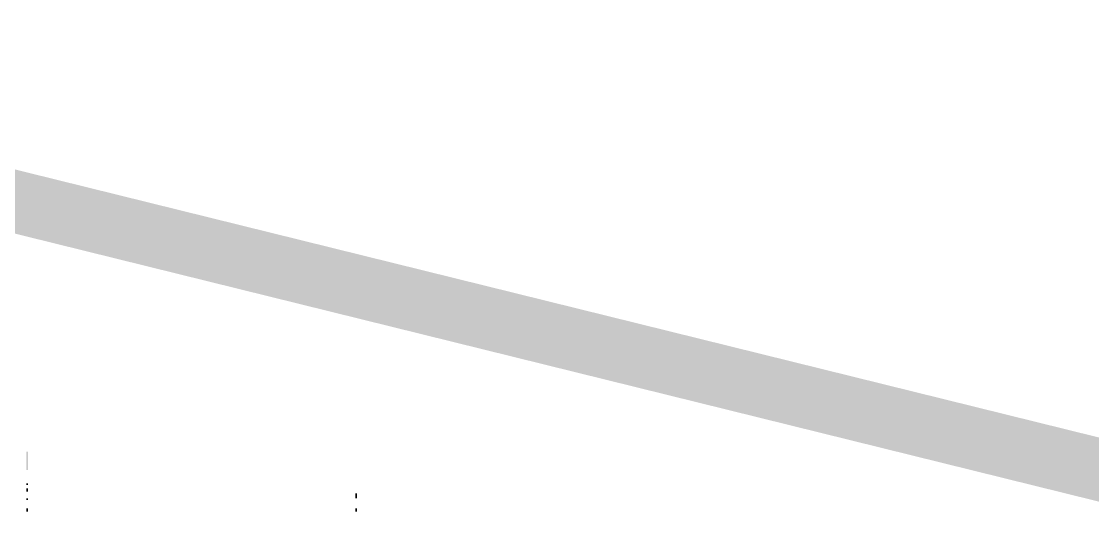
# Model space of a CAD drawing. Extents: x -12.3 to 50.3, y -6.1 to 14.
# Drawn here: x 9.701 to 14.361, y 6.735 to 8.87 of the extents above; entities that cross this region are included whole.
import ezdxf

# ---------------------------------------------------------------- set-up
doc = ezdxf.new("R2010")
doc.units = 0
doc.layers.get('0').update_dxf_attribs({"linetype": 'CONTINUOUS'})
doc.layers.add('1', color=1, linetype='CONTINUOUS')

msp = doc.modelspace()

# ---------------------------------------------------------------- linework, layer by layer
at = {"color": 7}
for points in [[(9.7227, 6.9998), (9.73, 6.9998), (9.7227, 6.9199), (9.73, 6.9199)], [(9.7227, 6.8618), (9.73, 6.8618), (9.7227, 6.8546), (9.73, 6.8546)], [(9.7227, 6.8401), (9.73, 6.8401), (9.7227, 6.8255), (9.73, 6.8255)], [(11.1532, 6.8183), (11.1605, 6.8183), (11.1532, 6.7965), (11.1605, 6.7965)], [(9.7227, 6.7965), (9.73, 6.7965), (9.7227, 6.7892), (9.73, 6.7892)], [(9.7227, 6.7529), (9.73, 6.7529), (9.7227, 6.7384), (9.73, 6.7384)], [(11.1532, 6.7529), (11.1605, 6.7529), (11.1532, 6.7384), (11.1605, 6.7384)]]:
    msp.add_solid(points, dxfattribs=at)
at = {"layer": '1', "const_width": 0.2708}
msp.add_lwpolyline([(-0.5121, 10.6041), (30.8986, 2.8415), (30.8986, 8.8827, -1)], format="xyb", close=True, dxfattribs=at)

doc.saveas('drawing.dxf')
